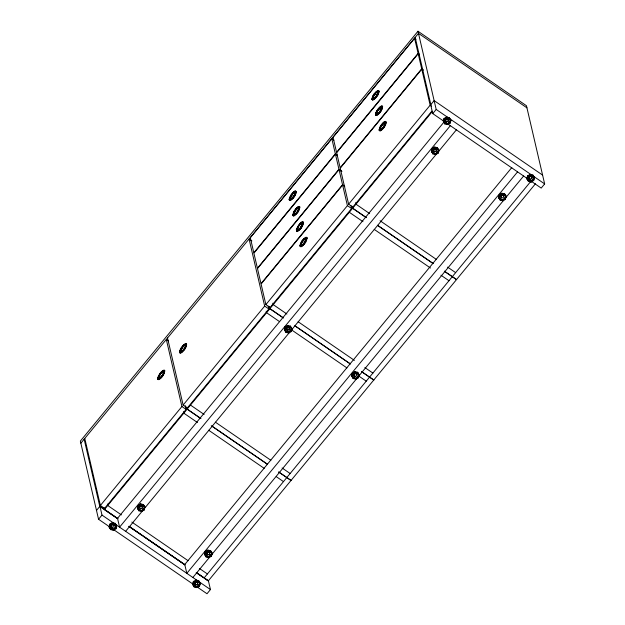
<?xml version="1.0" encoding="UTF-8"?>
<svg xmlns="http://www.w3.org/2000/svg" width="625" height="625" viewBox="0 0 625 625"><rect width="100%" height="100%" fill="white"/><g stroke="black" fill="none" stroke-linecap="round" stroke-linejoin="round"><path stroke-width="0.94" d="M163.125 374.852C156.562 382.234 163.219 376.25 163.898 371.844L163.039 371.5C160.398 371.406 158.016 381.727 157.727 378C158.664 374.898 160.594 371.852 163.445 370.195L164.766 370.781C164.508 374.359 162.016 377.734 159.023 379.609L158.078 379.539L158.836 379.484C161.562 377.797 163.875 374.734 164.188 371.492L163.055 370.977L160.219 373.602L157.695 379.023L158.266 379.664M159.703 375.062L157.695 379.016M163.602 371.461L162.852 371.375C160.578 372.695 157.562 376.961 158.781 378.867M159.523 374.938L158.57 377.953L159.047 378.477L161.078 377.031L162.758 374.742L164.586 370.656L164.203 370.141M162.25 376.32L164.773 370.781L163.898 371.844L162.852 371.375L160.312 373.727M180.141 353.102C178.469 349.75 182.617 345.5 185.32 343.641L186.648 344.227C186.383 347.805 183.891 351.18 180.898 353.055L179.57 352.469L181.219 348.398L184.07 344.938L185.562 344.383L186.039 345.789L185.008 348.297L181.969 351.633L180.477 352.188L180.156 351.758L181.289 352.266L182.953 350.727M180.344 351.883L180.805 349.586L184.07 344.938M179.758 352.594L182.375 347.297L184.141 345.398L185.484 344.898L185.422 347.109L184.031 349.523L182.258 351.422L180.633 351.531L180.656 350.766M180.633 351.523L180.805 349.586L180.445 351.398L180.922 351.914L183.852 349.398L186.461 344.102L186.078 343.586M185.562 344.383L185.57 345.93M184.312 349.891L185.992 346.516L186.461 344.102L185.773 345.289L183.961 345.273L180.547 349.742M289.234 198.82L289.203 199.828L290.531 200.422C293.523 198.547 296.008 195.172 296.281 191.602L294.953 191.008C291.789 192.633 289.336 197.18 289.203 199.828C289.242 198.109 297.297 187.68 291.82 194.539M293.703 192.305L295.188 191.75L295.695 192.305L295.305 194.32L292.766 198.219L290.289 199.688L289.812 198.281L291.906 194.547M291.711 198.664L290.555 199.289L290.102 198.008L290.367 199.164L292.594 197.844L296.094 191.469L295.406 192.656L294.547 192.312L292.891 193.586L289.391 199.961L289.969 199.25C290.211 196.547 292.125 193.977 294.547 192.312L295.406 192.656L294.453 195.68L292.773 197.977L290.289 199.688M293.367 215.906L292.797 215.273C293.062 211.695 295.555 208.32 298.547 206.445L299.867 207.031C299.602 210.609 297.109 213.984 294.117 215.859L293.18 215.781L293.938 215.734C296.883 213.836 299.359 210.438 299.688 206.906L299.297 206.391M294.023 212.391L293.672 214.203L294.711 214.68L297.25 212.328L298.977 208.859L298.703 207.703L297.953 207.617C295.531 208.5 292.492 215.5 295.594 210.102L297.477 207.867L294.625 211.188L292.977 215.398L294.25 211.367L297.516 207.055M293.883 215.117C292.508 214.758 296.469 205.562 293.375 214.555L292.797 215.266M292.891 193.586L294.359 192.188L295.219 192.531L294.453 195.68L295.695 192.305M289.773 200.477L290.344 200.297C293.336 198.422 295.828 195.047 296.094 191.469M296.414 229.688L296.773 231.219L297.711 231.289C300.703 229.414 303.188 226.039 303.461 222.469L302.141 221.883C299.469 221.422 293.297 236.055 298.031 226.641L300.961 223.641L302.297 223.141L302.586 223.523C298.266 232.531 301 228.984 302.875 223.172L301.742 222.664L298.906 225.289L296.391 230.703L296.953 231.344M299.945 229.086L297.477 230.555L296.969 230L297.359 227.977L296.992 229.148M296.57 230.828L297.445 229.766L297.281 228.875M297.289 207.734L298.781 207.188C299.664 208.602 300.281 205.508 298.812 207.969L298.977 208.859M293.703 214.992L295.188 214.438L297.164 212.32L298.711 209.633L299.102 207.617M300.008 245.117L300.367 246.648L301.305 246.727C304.297 244.852 306.781 241.477 307.055 237.898L305.727 237.312C302.797 239.203 299.891 242.766 300.164 246.258C301.289 243.773 302.297 239.641 305.516 238.219L306.469 238.602L306.445 239.461L305.961 238.055L303.492 239.516L304.477 238.609M300.562 245.43L301.07 245.984L300.562 245.43C300.875 242.188 303.18 239.125 305.914 237.438L306.664 237.383M303.672 239.641L301.805 242.195L300.164 246.258L302.781 240.969L304.547 239.07L305.891 238.57L305.141 238.484L303.484 239.766L301.805 242.055L300.852 245.07L301.328 245.586L302.664 245.094L301.141 245.461M301.328 245.586L300.875 244.313M301.125 228.125L300.758 227.758L302.672 223.898L302.375 222.617M296.773 231.219L297.531 231.164C300.523 229.289 303.008 225.914 303.281 222.344L302.891 221.828M300.883 245.859L303.547 244.273L305.227 241.984L305.992 238.836L306.867 237.773L306.484 237.258M302.484 244.969L304.25 243.07L303.539 244.523L305.414 241.969L307.055 237.898L306.18 238.961L305.141 238.484L301.203 243.258M372.516 100.039C370.844 96.68 374.992 92.43 377.695 90.57L379.023 91.156C378.758 94.734 376.266 98.109 373.273 99.984L371.953 99.398L372.531 98.688C372.852 95.445 375.156 92.383 377.883 90.695L378.641 90.648M372.555 97.844L376.445 91.867L373.773 95.312L372.133 99.516L371.977 98.383M372.133 99.523L373.008 98.461L372.844 97.57M376.016 112.414L380.219 107.422L377.367 110.75L376.414 113.766L377.273 114.117C380.562 112.875 380.539 108.25 382.617 106.594C382.344 110.172 379.859 113.547 376.867 115.422L375.539 114.828C375.812 111.258 378.297 107.883 381.289 106.008L382.227 106.078L380.438 106.742L376.812 110.805M376.148 113.273L376.516 112.109L375.539 114.828L376.109 115.469M375.57 113.812L375.727 114.953C380.008 107.008 375.031 112.258 376.633 114.68L379.102 113.211L378.117 114.125M378.047 93.883L375.516 97.531L373.297 98.852L373.773 95.312L373.117 98.727L375.336 97.406L377.609 93.914L378.258 91.742L377.305 91.359L376.445 91.867M377.938 91.312L378.438 91.867L377.945 92.859M376.227 96.328L376.5 96.578C373.5 99.398 380.031 92.961 378.844 91.031L378.453 90.523M379.164 129.25L379.133 130.258L380.453 130.852C383.445 128.977 385.938 125.602 386.203 122.031L384.883 121.438C381.953 123.328 379.047 126.898 379.312 130.383C378.969 128.414 386.578 119.281 381.656 124.852M380.219 130.109L379.742 128.711L381.836 124.977L381.469 124.602M385.438 122.609L385.227 124.75L383.688 127.445L381.523 129.438L384.383 126.109L385.328 123.086L384.477 122.742L381.141 126.305L379.312 130.391L379.898 129.68C380.141 126.93 382.055 124.422 384.477 122.742L385.328 123.086L385.312 123.852L385.117 122.18L383.633 122.734M380.297 129.594L382.703 128.398L381.047 129.68L380.008 129.203L380.484 129.719L380.031 128.438M375.539 114.828L376.414 113.766L377.273 114.117L378.93 112.844L381.203 109.344L381.555 107.531L380.703 107.18L378.156 109.539L381.266 107.141M376.633 114.68L379.109 112.969L380.789 110.68L381.852 107.172L381.523 106.742L380.039 107.297M381.641 109.32L380.977 110.656L382.609 106.594L382.047 105.953M380.281 112.258L381.961 108.883L382.43 106.469M379.703 130.906L380.273 130.727C382.594 130.656 387.977 120.641 385.438 122.609M179.57 352.469L180.445 351.398L182.078 351.297L183.852 349.398L185.234 346.984L185.594 345.164L184.914 344.945M111.312 526.398L111.625 524.977L113.039 524.312L114.133 525.062L113.914 526.852L112.5 527.523L111.312 526.398L112.5 527.523M111.398 526.766L111.625 524.977M139.875 506.18L139.648 507.969L140.75 508.727L142.164 508.063L142.477 506.633L141.289 505.516L139.875 506.18L139.648 507.969M194.859 583.773L195.172 582.352L196.586 581.68L197.68 582.438L197.453 584.227L196.047 584.891L194.859 583.773L196.047 584.891M194.945 584.141L195.172 582.352M197.68 582.438L197.453 584.227M206.805 553.781L207.117 552.352L208.523 551.688L209.625 552.445L209.398 554.234L207.992 554.898L206.805 553.781L207.992 554.898M206.891 554.148L207.117 552.352M209.625 552.445L209.398 554.234M286.562 329.172L286.875 327.75L288.289 327.078L289.383 327.836L289.164 329.625L287.75 330.289L286.562 329.172L287.75 330.289M286.648 329.539L286.875 327.75M289.164 329.625L289.383 327.836M353.805 375.344L354.117 373.922L355.531 373.25L356.625 374.008L356.398 375.797L354.992 376.469L353.805 375.344L354.992 376.469M353.891 375.711L354.117 373.922M433.57 150.734L433.875 149.312L435.289 148.648L436.391 149.398L436.164 151.195L434.75 151.859L433.57 150.734L434.75 151.859M433.648 151.109L433.875 149.312M436.391 149.398L436.164 151.195M445.508 120.742L445.82 119.32L447.234 118.656L448.336 119.406L448.109 121.195L446.695 121.867L445.508 120.742L446.695 121.867M445.594 121.109L445.82 119.32M448.336 119.406L448.109 121.195M501.117 195.492L500.891 197.281L501.992 198.031L503.398 197.367L503.711 195.945L502.531 194.82L501.117 195.492L500.891 197.281M529.055 178.117L529.367 176.695L530.781 176.023L531.875 176.781L531.648 178.57L530.242 179.234L529.055 178.117L530.242 179.234M529.141 178.484L529.367 176.695M531.875 176.781L531.648 178.57M109.883 524.086L109.281 527.383L110.688 529.625L113.43 530.227L115.914 528.852L116.508 525.555L115.109 523.312L112.359 522.703L109.883 524.086L109.281 527.383L113.43 530.227L116.68 526.289L115.109 523.312M115.914 528.852L116.508 525.555L113.258 529.492L113.43 530.227M138.133 505.289L137.539 508.586L138.938 510.828L141.68 511.43L144.164 510.055L144.758 506.758L143.359 504.516L140.609 503.906L138.133 505.289L137.539 508.586L141.68 511.43L144.93 507.492L143.359 504.516M144.164 510.055L144.758 506.758L143.375 505.805M194.227 586.992L192.656 584.016L193.422 581.461L195.906 580.078L198.656 580.68L200.227 583.656L199.461 586.219L196.977 587.602L194.227 586.992L192.656 584.016L193.742 582.703M198.656 580.68L200.227 583.656L196.977 587.602L192.828 584.758L193.422 581.461M206.172 557L204.602 554.023L205.367 551.461L207.852 550.086L210.602 550.688L212.172 553.664L211.406 556.227L208.922 557.609L206.172 557L204.602 554.023L206.227 552.055M210.602 550.688L212.172 553.664L208.922 557.609L204.773 554.758L205.367 551.461M199.461 586.219L200.055 582.922L197.977 581.5M211.406 556.227L212 552.93L208.547 550.555M285.938 332.391L284.367 329.414L285.133 326.859L287.609 325.477L290.359 326.078L291.93 329.055L291.164 331.617L288.68 333L285.938 332.391L284.367 329.414L285.445 328.102M290.359 326.078L291.93 329.055L288.68 333L284.531 330.156L285.133 326.859M291.164 331.617L291.758 328.32L288.508 332.266L288.68 333M352.367 373.031L351.773 376.328L353.18 378.57L355.922 379.172L358.406 377.789L359 374.5L357.602 372.258L354.852 371.648L352.367 373.031L351.773 376.328L355.922 379.172L359.172 375.234L357.602 372.258M358.406 377.789L359 374.5L357.617 373.547M432.938 153.961L431.367 150.984L432.133 148.422L434.617 147.039L437.359 147.648L438.93 150.625L438.164 153.188L435.68 154.57L432.938 153.961L431.367 150.984L432.445 149.672M437.359 147.648L438.93 150.625L435.68 154.57L431.539 151.719L432.133 148.422M444.883 123.969L443.313 120.992L444.078 118.43L446.562 117.047L449.305 117.656L450.875 120.633L450.109 123.195L447.625 124.57L444.883 123.969L443.313 120.992L444.391 119.68M449.305 117.656L450.875 120.633L447.625 124.57L443.484 121.727L444.078 118.43M438.164 153.188L438.758 149.891L434.617 147.039L434.789 147.781L438.93 150.625M450.109 123.195L450.703 119.898L446.562 117.047L446.727 117.781L450.875 120.633M499.367 194.602L498.773 197.891L500.18 200.133L502.922 200.742L505.406 199.359L506 196.062L504.602 193.82L501.852 193.219L499.367 194.602L498.773 197.891L502.922 200.742L506.172 196.797L504.602 193.82M505.406 199.359L506 196.062L504.617 195.117M528.43 181.336L526.859 178.359L527.625 175.805L530.102 174.422L532.852 175.023L534.422 178L533.656 180.562L531.172 181.945L528.43 181.336L526.859 178.359L527.938 177.047M532.852 175.023L534.422 178L531.172 181.945L527.023 179.094L527.625 175.805M533.656 180.562L534.25 177.266L531 181.211L531.172 181.945M164.383 370.273L161.406 372.031L157.727 378M161.078 377.031C156.898 380.828 164.641 374.133 163.711 371.719L163.422 371.336M162.758 374.742L164.164 372.344M184.289 344.258L179.602 351.445M289.414 198.945L291.539 194.172M298.703 207.703L296.484 209.023L292.977 215.398M293.695 213.445L294.141 214.719L297.07 212.203L298.812 207.969L298.523 207.578M298.641 209.914L296.18 213.281L294.531 214.555L296.367 213.406L298.047 211.117L298.812 207.969M298.891 229.531L301.453 226.422L302.406 223.398L303.461 222.469L299.953 228.844L297.734 230.156L299.07 229.656L298.305 230.117L297.445 229.766L298.398 226.75M300.195 245.242L302.312 240.477M304.25 243.07L305.992 238.836L305.703 238.445M301.039 245.203L301.891 245.547L303.547 244.273L306.266 239.328M371.953 99.398L372.82 98.336C376.07 99.883 377.055 92.445 379.023 91.156C377.664 95.312 371.625 101.93 375.508 97.781M380.602 110.555L381.531 108.297M379.344 129.375L380.586 126.359L383.852 122.055M381.141 126.305L379.742 128.711M381.047 129.68L384.195 125.984L386.023 121.898M382.516 128.273L385.125 123.727M184.031 349.523L185.672 346.953M297.547 228.102L299.898 224.086M297.734 230.156L297.258 229.641L298.117 229.992L299.773 228.711L302.234 225.344M374.469 93.859L372.422 96.977M377.672 91.711L378.148 92.219L377.289 91.875L375.453 93.023L377.109 91.75L377.859 91.836L375.641 93.148L373.18 96.516M301.891 245.547L305.828 240.781M376.703 112.234L379.055 108.211M378.344 109.664L376.766 111.953M180.984 349.711L184.141 345.398M159.523 375.078L162.195 371.492M294.617 211.328L296.312 208.648M297.352 212.57L298.602 211.063M372.336 99.914L374.125 99.242L377.75 95.188M303.078 221.953L301.289 222.617L297.656 226.672M298.211 226.766L299.094 225.414M380.789 110.531L378.922 113.086M300.367 246.648L302.156 245.984L305.781 241.93M383.5 127.32L384.562 126.094M293.664 196.891L291.117 199.25L290.078 198.773L290.938 199.125L294.266 195.555M373.961 95.438L375.641 93.148M377.547 110.875L380.703 107.18L381.742 107.656L382.617 106.594M542.594 175.094L434.133 100.609L430.688 104.789L432.742 113.609L541.203 188.094L544.648 183.914L526.453 105.734L417.992 31.25L80.352 441.086L98.547 519.266L207.008 593.75L210.453 589.57L208.398 580.75L196.406 572.516M80.844 443.203L418.484 33.359L526.945 107.844M331.852 138.758L250.312 237.734L253.812 252.797L335.352 153.828L331.852 138.758L333.953 140.203M414.594 38.32L333.055 137.297L336.562 152.359L418.102 53.391L414.594 38.32L416 39.289M293.922 191.625L292 194.664M335.438 154.195L253.898 253.172L257.406 268.234L338.945 169.258L335.438 154.195L337.547 155.641M418.188 53.758L336.648 152.727L340.156 167.797L421.695 68.82L418.188 53.758L419.594 54.719M160.492 373.852L162.852 371.375M295.594 210.102L297.953 207.617L298.992 208.094M179.961 352.977L181.75 352.312L183.852 349.398M376.703 114.156L377.453 114.242L380 111.891M375.93 115.344L377.711 114.68L379.812 111.766M339.031 169.625L257.492 268.602L261 283.672L342.539 184.695L339.031 169.625L341.844 171.555M423.18 70.156L421.781 69.188L340.234 168.164L348.617 204.18L352.836 207.07L431.898 111.094M299.188 225.531L301.727 223.18L302.586 223.523L301.547 223.055L299.891 224.328L298.211 226.617L297.445 229.766M383.594 127.32L382.695 128.648M344.734 186.508L342.625 185.062L261.086 284.039L265.875 304.617L270.086 307.508L351.625 208.531L350.977 205.727M185.258 405.633L186.133 409.406L104.594 508.383L100.383 505.492L181.922 406.516L166.312 339.453L168.422 340.898M268.219 306.141L268.883 308.969L187.344 407.945L183.125 405.055L264.664 306.078L249.062 239.016L251.867 240.945M265.875 304.617L347.414 205.641L342.625 185.062M348.617 204.18L430.156 105.203L421.781 69.188M96.492 510.445L99.938 506.266L118.055 518.711M117.289 518.352L104.43 509.516L432.055 111.844M98.547 519.266L101.992 515.086L99.938 506.266M432.742 113.609L436.188 109.43L417.992 31.25M110.734 524.68L112.359 522.703L112.531 523.438L116.68 526.289M109.281 527.383L112.531 523.438L115.281 524.047M443.484 121.727L446.727 117.781L449.477 118.391M443.93 122.141L117.523 518.344L119.578 527.164L450.328 125.688M447.625 124.57L447.453 123.836L450.703 119.898M139.531 505.227L140.609 503.906L141.992 504.859M286.531 326.789L287.609 325.477L289.688 326.898M137.539 508.586L140.781 504.641L140.609 503.906M284.531 330.156L287.781 326.211L287.609 325.477M431.539 151.719L434.789 147.781L437.531 148.383M141.68 511.43L141.508 510.695L144.758 506.758M435.68 154.57L435.508 153.836L438.758 149.891M125.625 531.312L143 510.227M144.242 508.719L456.375 129.844M517.57 171.867L186.82 573.336L184.766 564.516L511.797 167.562M353.773 372.961L354.852 371.648L356.234 372.602M500.227 195.188L501.312 193.875M204.773 554.758L208.023 550.82L207.852 550.086M351.773 376.328L355.023 372.383L354.852 371.648M498.773 197.891L502.023 193.953L501.852 193.219M208.922 557.609L208.75 556.875L212 552.93M355.922 379.172L355.75 378.438L359 374.5M502.922 200.742L502.75 200.008L506 196.062M192.867 577.492L356.688 378.633M358.547 376.375L504.375 199.367M505.617 197.859L523.617 176.016M529.023 175.734L530.102 174.422L530.273 175.156L534.422 178M192.828 584.758L196.078 580.812L195.906 580.078M527.023 179.094L530.273 175.156L533.023 175.758M196.977 587.602L196.805 586.867L200.055 582.922M204.102 577.961L530.703 181.516M535.453 183.766L208.258 580.922L205.039 578.719M294.328 214.945L296.172 213.523M297.289 230.422L299.773 228.711M301.516 245.812L303.539 244.523M378.117 91.438L376.516 92.328M374.523 98.695L373.039 99.242L372.531 98.688L373.484 99.078L374.453 98.227M381.844 107.172L381.078 106.914L380.109 107.766M385.117 122.18L383.703 123.203M380.039 129.984L381.633 129.094M381.711 129.562L380.664 129.945M158.602 378.742L160.203 377.852M160.273 378.312L159.234 378.703M444.25 119.164L446.727 117.781M444.711 123.234L447.453 123.836L449.937 122.453M432.305 149.156L434.789 147.781M432.766 153.227L435.508 153.836L437.992 152.453M527.789 176.539L530.273 175.156M499.539 195.336L502.023 193.953L504.773 194.555M528.258 180.602L531 181.211L533.484 179.828M502.75 200.008L498.602 197.156L500.008 199.398L502.75 200.008L505.234 198.625M285.297 327.594L287.781 326.211L290.531 326.82M286.68 331.859L288.508 332.266L290.992 330.883M352.539 373.766L355.023 372.383L357.773 372.992M355.75 378.438L351.602 375.594L353.008 377.836L355.75 378.438L358.234 377.055M138.305 506.023L140.781 504.641L143.531 505.25M110.047 524.82L112.531 523.438M141.508 510.695L137.367 507.852L138.766 510.094L141.508 510.695L143.992 509.32M113.258 529.492L109.117 526.648L110.516 528.891L113.258 529.492L115.742 528.109M205.539 552.203L208.023 550.82L210.766 551.422M206.008 556.266L208.75 556.875L211.234 555.492M193.594 582.195L196.078 580.812L198.82 581.422M194.062 586.258L196.805 586.867L199.289 585.484M445.906 119.687L447.32 119.023L448.422 119.773M433.961 149.68L435.375 149.016L436.477 149.766M529.453 177.062L530.867 176.391L531.961 177.148M501.203 195.859L502.617 195.188L503.711 195.945M286.961 328.117L288.375 327.445L289.469 328.203M287.664 329.922L289.078 329.258M354.203 374.289L355.617 373.625L356.711 374.375M139.961 506.547L141.375 505.883L142.477 506.633M111.711 525.344L113.125 524.68L114.219 525.43M207.203 552.719L208.609 552.055L209.711 552.812M195.258 582.719L196.672 582.047L197.766 582.805M385.039 122.703L384.289 122.617L382.82 124.016M299.484 206.516L298.547 206.445M302.297 223.141L301.727 223.18M186.258 343.711L185.32 343.641M385.328 123.086L384.477 122.742M159.609 378.438L158.57 377.961L158.594 377.195M418.102 53.391L419.508 54.352M421.695 68.82L423.094 69.789M430.156 105.203L431.562 106.164M436.188 109.43L448.234 117.703M449.844 118.813L544.648 183.914M443.313 120.992L447.453 123.836M526.859 178.359L531 181.211M378.148 92.219L377.289 91.875M374.281 93.734L374.75 94.227M502.023 193.953L506.172 196.797M376.438 113L376.891 114.281M431.367 150.984L435.508 153.836M377.273 114.117L376.414 113.766M385.641 121.391L384.883 121.438M385.227 124.75L384.195 125.984M382.648 123.648L381.93 125.094M335.352 153.828L337.461 155.273M338.945 169.258L341.758 171.188M342.539 184.695L344.648 186.141M369.633 213.578L355.969 204.195L355.625 202.727M380.086 220.75L436.344 259.391M447.602 267.117L455.641 272.633M366.328 217.586L352.664 208.203L352.227 206.305M377.586 225.312L433.047 263.398M444.297 271.125L456.547 279.539M366.273 217.656L352.609 208.273L352.172 206.375M377.523 225.383L432.984 263.469M445.047 271.75L456.492 279.609M347.414 205.641L351.625 208.531M349.305 212.281L362.969 221.664M374.227 229.391L430.492 268.023M440.938 275.203L448.977 280.719M295.711 190.961L294.953 191.008M294.562 191.797L293.773 192.773M295.406 192.656L294.547 192.312M294.633 195.664L292.766 198.219M291.211 195.875L290.18 197.109M298.148 207.227L297.367 208.203M299.078 208.461L298.711 209.633M301.742 222.664L300.961 223.641M300.883 223.172L300.078 224.453M302.562 224.297L302.109 223.016M286.891 314.016L273.227 304.633L272.883 303.164M298.141 321.742L354.406 360.383M364.852 367.555L372.891 373.078M269.922 308.641L283.586 318.023M350.297 363.836L294.836 325.75L350.242 363.906M361.555 371.562L373.805 379.977M282.727 317.539L269.867 308.711L269.484 306.742M361.492 371.633L373.75 380.047M264.664 306.078L268.883 308.969M287.781 326.211L291.93 329.055M355.023 372.383L359.172 375.234M279.422 321.547L266.562 312.719L266.219 311.25M291.477 329.828L346.938 367.914M358.195 375.641L366.234 381.164M284.367 329.414L288.508 332.266M184.93 344.422L183.961 345.273L185.773 345.289M186.039 345.789L185.234 346.984M183.086 345.844L181.219 348.398M182.961 350.477L182.078 351.297M164.188 371.492L163.688 372.484M161.969 375.953L162.438 376.445M190.477 405.07L204.141 414.453M215.398 422.18L270.859 460.266M282.109 467.992L290.148 473.516M187.18 409.078L200.844 418.461M212.094 426.188L267.555 464.273M278.805 472L291.062 480.414M200.781 418.531L187.117 409.148L186.734 407.188M211.234 425.703L267.5 464.344M278.75 472.07L291 480.484M181.922 406.516L186.133 409.406M197.484 422.539L183.82 413.156L183.477 411.688M208.734 430.266L264.195 468.352M276.25 476.633L283.484 481.602M140.781 504.641L144.93 507.492M208.023 550.82L212.172 553.664M204.602 554.023L208.75 556.875M121.398 514.891L107.734 505.508L107.391 504.039M131.844 522.07L188.109 560.703M199.367 568.43L207.398 573.953M129.133 526.32L184.766 564.516M129.352 526.625L184.812 564.711M196.867 572.992L208.312 580.852M117.469 518.578L99.797 506.438L84.148 439.195M128.719 526.305L141.57 535.133M143.18 536.234L184.953 564.922M196.203 572.648L203.437 577.609M101.992 515.086L113.984 523.32M115.578 524.422L197.648 580.773M199.25 581.875L210.453 589.57M196.078 580.812L200.227 583.656M192.656 584.016L196.805 586.867M500.008 199.398L500.18 200.133M415.18 37.367L430.836 104.617M353.008 377.836L353.18 378.57M167.523 337.992L183.125 405.055M142.164 508.063L140.75 508.727M138.766 510.094L138.938 510.828M110.516 528.891L110.688 529.625M103.992 507.625L104.43 509.516M84.773 438.43L100.383 505.492M378.258 91.742L378.414 92.719L378.258 91.742"/></g></svg>
